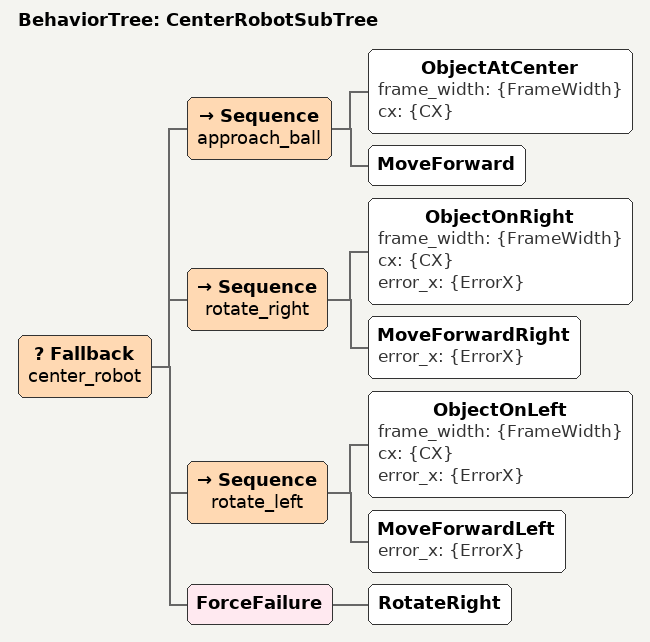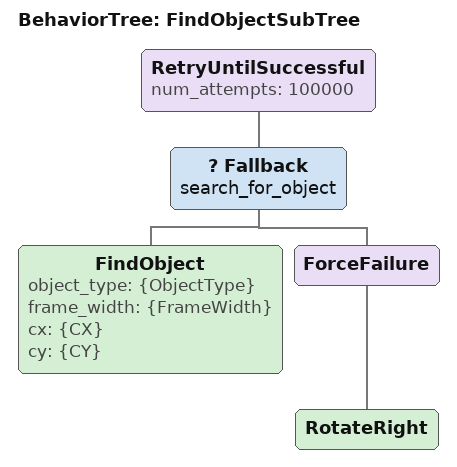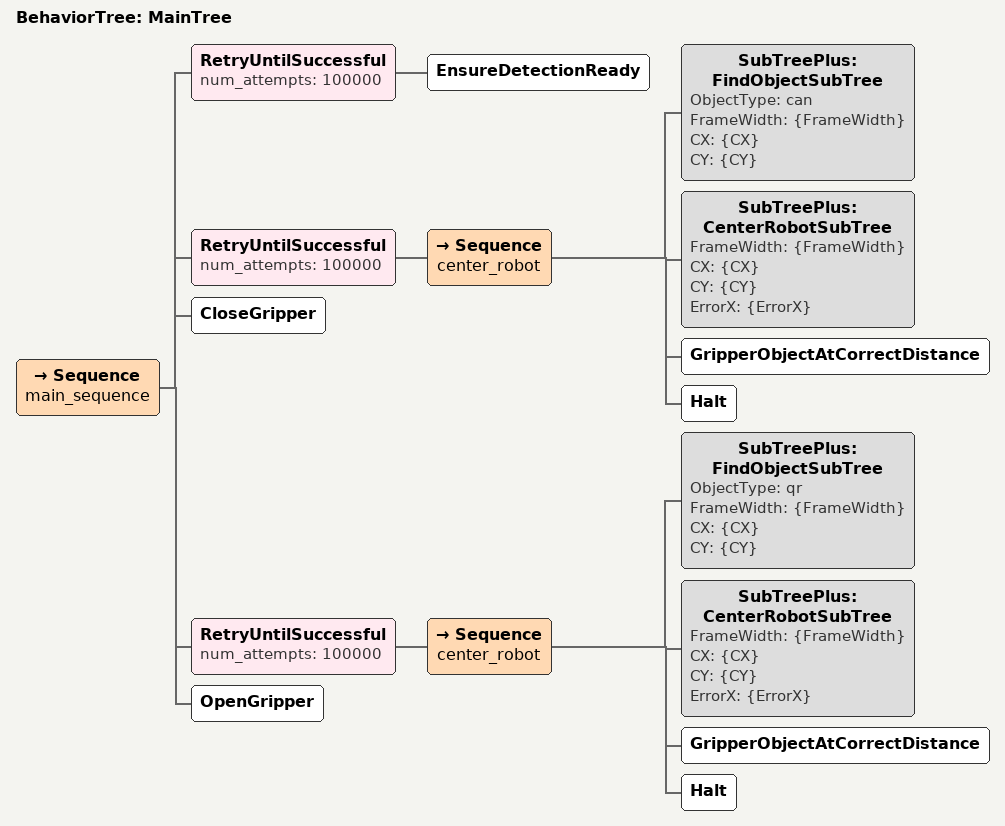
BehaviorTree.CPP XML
<root BTCPP_format="4" main_tree_to_execute="MainTree">

    <BehaviorTree ID="CenterRobotSubTree">
        <Fallback name="center_robot">
            <Sequence name="approach_ball">
                <ObjectAtCenter frame_width="{FrameWidth}" cx="{CX}"/>
                <MoveForward/>
            </Sequence>
            <Sequence name="rotate_right">
                <ObjectOnRight frame_width="{FrameWidth}" cx="{CX}" error_x="{ErrorX}"/>
                <MoveForwardRight error_x="{ErrorX}"/>
            </Sequence>
            <Sequence name="rotate_left">
                <ObjectOnLeft frame_width="{FrameWidth}" cx="{CX}" error_x="{ErrorX}"/>
                <MoveForwardLeft  error_x="{ErrorX}"/>
            </Sequence>
            <ForceFailure>
                <RotateRight/>
            </ForceFailure>
        </Fallback>
    </BehaviorTree>

    <BehaviorTree ID="FindObjectSubTree">
        <RetryUntilSuccessful num_attempts="100000">
            <Fallback name="search_for_object">
                <FindObject object_type="{ObjectType}" frame_width="{FrameWidth}" cx="{CX}" cy="{CY}"/>
                <ForceFailure>
                    <RotateRight/>
                </ForceFailure>
            </Fallback>
        </RetryUntilSuccessful>
    </BehaviorTree>

    <BehaviorTree ID="MainTree">
        <Sequence name="main_sequence">

            <RetryUntilSuccessful num_attempts="100000">
                <EnsureDetectionReady/>
            </RetryUntilSuccessful>

            <RetryUntilSuccessful num_attempts="100000">
                <Sequence name="center_robot">

                    <SubTreePlus ID="FindObjectSubTree" ObjectType="can" FrameWidth="{FrameWidth}" CX="{CX}" CY="{CY}"/>

                    <SubTreePlus ID="CenterRobotSubTree" FrameWidth="{FrameWidth}" CX="{CX}" CY="{CY}" ErrorX="{ErrorX}"/>

                    <GripperObjectAtCorrectDistance/>

                    <Halt/>

                </Sequence>
            </RetryUntilSuccessful>

            <CloseGripper/>

            <RetryUntilSuccessful num_attempts="100000">
                <Sequence name="center_robot">

                    <SubTreePlus ID="FindObjectSubTree" ObjectType="qr" FrameWidth="{FrameWidth}" CX="{CX}" CY="{CY}"/>

                    <SubTreePlus ID="CenterRobotSubTree" FrameWidth="{FrameWidth}" CX="{CX}" CY="{CY}" ErrorX="{ErrorX}"/>

                    <!-- Replace with: CheckIR -->
                    <GripperObjectAtCorrectDistance/>

                    <Halt/>

                </Sequence>
            </RetryUntilSuccessful>

            <OpenGripper/>

        </Sequence>
    </BehaviorTree>

</root>
